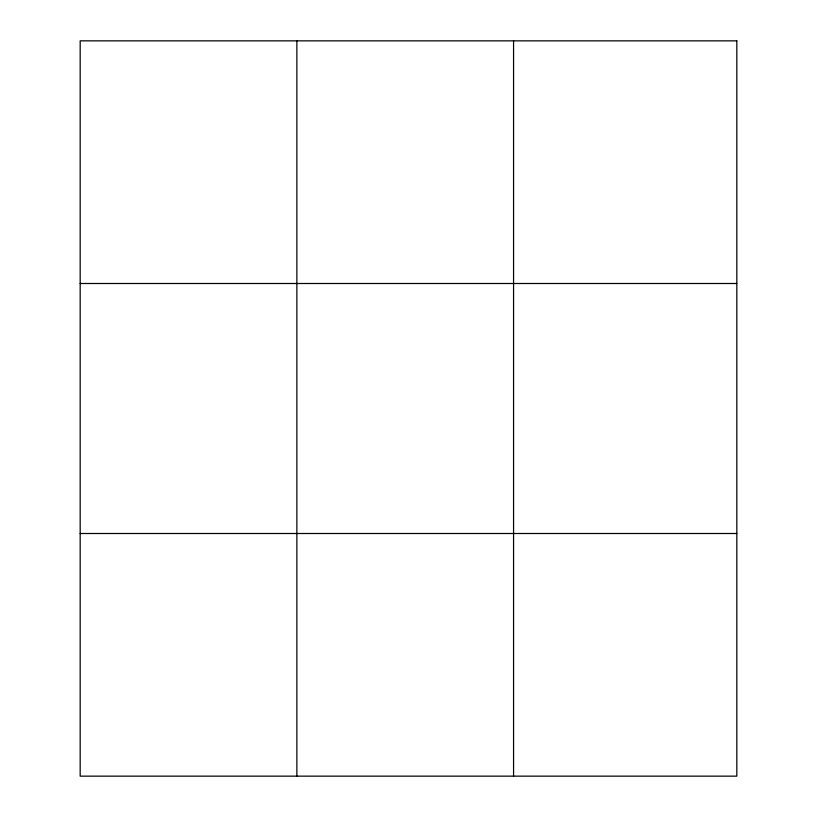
<?xml version="1.0" encoding="UTF-8"?>
<svg xmlns="http://www.w3.org/2000/svg" width="817" height="817" viewBox="0 0 817 817"><rect width="100%" height="100%" fill="white"/><g stroke="black" fill="none" stroke-linecap="round" stroke-linejoin="round"><path stroke-width="1.23" d="M296.867 776.15L296.867 40.85M513.566 776.15L513.566 40.85M80.178 283.499L736.822 283.499M80.178 533.501L736.822 533.501M736.822 40.85L736.822 776.15L80.178 776.15L80.178 40.85L736.822 40.85"/></g></svg>
